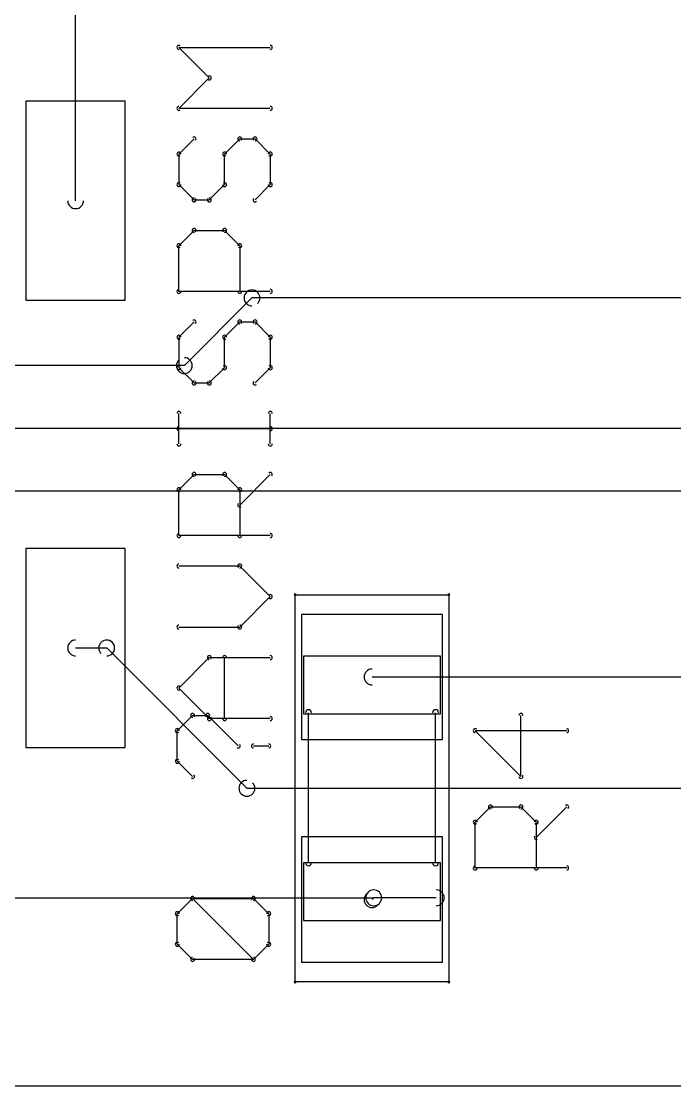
# Model space of a CAD drawing. Extents: x 0 to 139, y 764 to 841.
# Drawn here: x 21.76 to 45.45, y 763.76 to 802.31 of the extents above; entities that cross this region are included whole.
import ezdxf

# ---------------------------------------------------------------- set-up
doc = ezdxf.new("R2010")
doc.units = 0
doc.layers.add('Layer_1', color=7, linetype='CONTINUOUS')

msp = doc.modelspace()

# ---------------------------------------------------------------- linework, layer by layer
at = {"layer": 'Layer_1', "color": 7}
for points in [[(0.456887, 763.762328), (139.354513, 763.762328), (139.354513, 841.431613), (0.456887, 841.431613), (0.456887, 763.762328)], [(23.729326, 795.815082), (23.729326, 803.895238), (25.260034, 805.425947)], [(28.575436, 800.262924), (27.470491, 801.367869)], [(27.470491, 801.367869), (30.785325, 801.367869)], [(27.521514, 801.418609), (27.521514, 801.418609)], [(30.785325, 799.157979), (27.470491, 799.157979), (28.575436, 800.262924)], [(28.524412, 800.2119), (28.524412, 800.2119)], [(28.626459, 800.2119), (28.626459, 800.2119)], [(27.419467, 799.208719), (27.419467, 799.208719)], [(28.022963, 798.053034), (27.470491, 797.500562)], [(28.073987, 798.002011), (28.073987, 798.002011)], [(29.127908, 796.395617), (29.127908, 797.500562), (29.68038, 798.053034)], [(29.68038, 798.053034), (30.232853, 798.053034), (30.785325, 797.500562)], [(29.731404, 798.002011), (29.731404, 798.002011)], [(30.283876, 798.103774), (30.283876, 798.103774)], [(27.419467, 797.551302), (27.419467, 797.551302)], [(27.470491, 797.500562), (27.470491, 796.395617), (28.022963, 795.843145)], [(29.076884, 797.551302), (29.076884, 797.551302)], [(30.785325, 797.500562), (30.785325, 796.395617), (30.232853, 795.843145)], [(30.734302, 797.449538), (30.734302, 797.449538)], [(27.521514, 796.446357), (27.521514, 796.446357)], [(28.022963, 795.843145), (28.575436, 795.843145), (29.127908, 796.395617)], [(29.178932, 796.344593), (29.178932, 796.344593)], [(30.836349, 796.344593), (30.836349, 796.344593)], [(27.97194, 795.792121), (27.97194, 795.792121)], [(28.524412, 795.893885), (28.524412, 795.893885)], [(30.181829, 795.893885), (30.181829, 795.893885)], [(30.785325, 792.52831), (27.470491, 792.52831), (27.470491, 794.185727), (28.022963, 794.7382)], [(28.022963, 794.7382), (29.127908, 794.7382), (29.68038, 794.185727)], [(28.073987, 794.687176), (28.073987, 794.687176)], [(29.178932, 794.78894), (29.178932, 794.78894)], [(27.419467, 794.236468), (27.419467, 794.236468)], [(29.629357, 794.134704), (29.629357, 794.134704)], [(29.68038, 794.185727), (29.68038, 792.52831)], [(76.130581, 792.293035), (30.121451, 792.293035), (27.669483, 789.841066)], [(30.324979, 792.089507), (30.324979, 792.089507)], [(30.283876, 791.474106), (30.283876, 791.474106)], [(28.022963, 791.423365), (27.470491, 790.870893)], [(28.073987, 791.372342), (28.073987, 791.372342)], [(29.127908, 789.765948), (29.127908, 790.870893), (29.68038, 791.423365)], [(29.68038, 791.423365), (30.232853, 791.423365), (30.785325, 790.870893)], [(29.731404, 791.372342), (29.731404, 791.372342)], [(27.669483, 789.841066), (17.464759, 789.841066), (16.330901, 790.974925)], [(27.419467, 790.921633), (27.419467, 790.921633)], [(27.470491, 790.870893), (27.470491, 789.765948), (28.022963, 789.213476)], [(29.076884, 790.921633), (29.076884, 790.921633)], [(30.785325, 790.870893), (30.785325, 789.765948), (30.232853, 789.213476)], [(30.734302, 790.819869), (30.734302, 790.819869)], [(27.465955, 790.044594), (27.465955, 790.044594)], [(27.521514, 789.816688), (27.521514, 789.816688)], [(28.022963, 789.213476), (28.575436, 789.213476), (29.127908, 789.765948)], [(29.178932, 789.714925), (29.178932, 789.714925)], [(30.836349, 789.714925), (30.836349, 789.714925)], [(27.97194, 789.162452), (27.97194, 789.162452)], [(28.524412, 789.264216), (28.524412, 789.264216)], [(30.181829, 789.264216), (30.181829, 789.264216)], [(11.795468, 787.57335), (67.921448, 787.57335), (69.055306, 788.707208)], [(27.470491, 787.003586), (27.470491, 788.108531)], [(30.785325, 787.003586), (30.785325, 788.108531)], [(30.785325, 787.556059), (27.470491, 787.556059)], [(30.785325, 783.688752), (27.470491, 783.688752), (27.470491, 785.346169), (28.022963, 785.898641), (29.127908, 785.898641), (29.68038, 785.346169), (29.68038, 783.688752)], [(29.68038, 784.793697), (30.785325, 785.898641)], [(18.882082, 785.305634), (74.50066, 785.305634), (76.130581, 785.093035)], [(27.470491, 780.373917), (29.68038, 780.373917), (30.785325, 781.478862), (29.68038, 782.583807), (27.470491, 782.583807)], [(29.937199, 774.533981), (87.05247, 774.533981), (94.011525, 781.493036)], [(37.259088, 781.544059), (37.259088, 767.523903), (31.686176, 767.523903), (31.686176, 781.544059), (37.259088, 781.544059)], [(34.472632, 778.564847), (73.202393, 778.564847), (76.130581, 781.493036)], [(23.729326, 779.615083), (24.856097, 779.615083)], [(24.856097, 779.615083), (29.937199, 774.533981)], [(25.059625, 779.81861), (25.059625, 779.81861)], [(30.785325, 777.059083), (28.575436, 777.059083), (27.470491, 778.164028), (28.575436, 779.268973), (30.785325, 779.268973)], [(29.127908, 777.059083), (29.127908, 779.268973)], [(27.96627, 774.963146), (27.413798, 775.515619), (27.413798, 776.620563), (27.96627, 777.173036), (28.518743, 777.173036), (29.623688, 776.068091)], [(32.168632, 771.833981), (32.168632, 777.269981)], [(36.776632, 771.833981), (36.776632, 777.269981)], [(41.528631, 776.620563), (38.213797, 776.620563), (39.871214, 774.963146), (39.871214, 777.173036)], [(30.17616, 776.068091), (30.728632, 776.068091)], [(29.733672, 774.330453), (29.733672, 774.330453)], [(41.528631, 771.648312), (38.213797, 771.648312), (38.213797, 773.305729), (38.766269, 773.858201), (39.871214, 773.858201), (40.423687, 773.305729), (40.423687, 771.648312)], [(40.423687, 772.753257), (41.528631, 773.858201)], [(34.269104, 770.706643), (34.269104, 770.706643)], [(7.260036, 770.565477), (34.534994, 770.565477)], [(30.17616, 768.333478), (27.96627, 768.333478), (27.413798, 768.88595), (27.413798, 769.990895), (27.96627, 770.543367), (30.17616, 770.543367), (30.728632, 769.990895), (30.728632, 768.88595), (30.17616, 768.333478), (27.96627, 770.543367)], [(36.802711, 770.565477), (34.534994, 770.565477), (34.472632, 770.503115)], [(34.738522, 770.36195), (34.738522, 770.36195)]]:
    msp.add_lwpolyline(points, dxfattribs=at)
for points in [[(25.529326, 792.215082), (25.529326, 799.415081), (21.929326, 799.415081), (21.929326, 792.215082), (25.529326, 792.215082)], [(25.529326, 776.015083), (25.529326, 783.215083), (21.929326, 783.215083), (21.929326, 776.015083), (25.529326, 776.015083)], [(31.917199, 780.832563), (31.917199, 776.29713), (37.028065, 776.29713), (37.028065, 780.832563), (31.917199, 780.832563)], [(31.988632, 779.321981), (31.988632, 777.233981), (36.956632, 777.233981), (36.956632, 779.321981), (31.988632, 779.321981)], [(31.917199, 772.770831), (31.917199, 768.235399), (37.028065, 768.235399), (37.028065, 772.770831), (31.917199, 772.770831)], [(31.988632, 771.833981), (31.988632, 769.745981), (36.956632, 769.745981), (36.956632, 771.833981), (31.988632, 771.833981)]]:
    msp.add_lwpolyline(points, close=True, dxfattribs=at)
for points in [[(27.470491, 801.439869), (27.430692, 801.439869), (27.398434, 801.40761), (27.398434, 801.367812)], [(27.398434, 801.367812), (27.398434, 801.347969), (27.406371, 801.329969), (27.419411, 801.31693)], [(27.470491, 801.439869), (27.430721, 801.439869), (27.398491, 801.407639), (27.398491, 801.367869)], [(27.398491, 801.367869), (27.398491, 801.328098), (27.430721, 801.295869), (27.470491, 801.295869)], [(27.521514, 801.418609), (27.508475, 801.431648), (27.490418, 801.439869), (27.470491, 801.439869)], [(30.857325, 801.367869), (30.857325, 801.407639), (30.825095, 801.439869), (30.785325, 801.439869)], [(30.785325, 801.295869), (30.825095, 801.295869), (30.857325, 801.328098), (30.857325, 801.367869)], [(28.575379, 800.334839), (28.555536, 800.334839), (28.537395, 800.326618), (28.524355, 800.313579)], [(28.647436, 800.262782), (28.647436, 800.30258), (28.615177, 800.334839), (28.575379, 800.334839)], [(28.647492, 800.262697), (28.647492, 800.28254), (28.639555, 800.30054), (28.626516, 800.313579)], [(28.524412, 800.2119), (28.537451, 800.198861), (28.555508, 800.19064), (28.575436, 800.19064)], [(28.575436, 800.19064), (28.615234, 800.19064), (28.647492, 800.222899), (28.647492, 800.262697)], [(28.626459, 800.2119), (28.639499, 800.22494), (28.647436, 800.242911), (28.647436, 800.262782)], [(27.470491, 799.229979), (27.430721, 799.229979), (27.398491, 799.197749), (27.398491, 799.157979)], [(27.419467, 799.208719), (27.406428, 799.19568), (27.398491, 799.177708), (27.398491, 799.157837)], [(27.398491, 799.157979), (27.398491, 799.118209), (27.430721, 799.085979), (27.470491, 799.085979)], [(27.398491, 799.157837), (27.398491, 799.118039), (27.430749, 799.085781), (27.470548, 799.085781)], [(30.857325, 799.157979), (30.857325, 799.197749), (30.825095, 799.229979), (30.785325, 799.229979)], [(30.785325, 799.085979), (30.825095, 799.085979), (30.857325, 799.118209), (30.857325, 799.157979)], [(27.470548, 799.085781), (27.49039, 799.085781), (27.508532, 799.094001), (27.521571, 799.10704)], [(28.022907, 798.124949), (28.003064, 798.124949), (27.984922, 798.116729), (27.971883, 798.103689)], [(28.094963, 798.052892), (28.094963, 798.092691), (28.062705, 798.124949), (28.022907, 798.124949)], [(28.073987, 798.002011), (28.087026, 798.01505), (28.094963, 798.033022), (28.094963, 798.052892)], [(29.68038, 798.125034), (29.64061, 798.125034), (29.60838, 798.092804), (29.60838, 798.053034)], [(29.60838, 798.053034), (29.60838, 798.013264), (29.64061, 797.981034), (29.68038, 797.981034)], [(29.680324, 798.124949), (29.660481, 798.124949), (29.642339, 798.116729), (29.6293, 798.103689)], [(29.75238, 798.052892), (29.75238, 798.092691), (29.720122, 798.124949), (29.680324, 798.124949)], [(29.731404, 798.002011), (29.744443, 798.01505), (29.75238, 798.033022), (29.75238, 798.052892)], [(30.232853, 798.125034), (30.193054, 798.125034), (30.160796, 798.092776), (30.160796, 798.052977)], [(30.160796, 798.052977), (30.160796, 798.033135), (30.168733, 798.015135), (30.181773, 798.002096)], [(30.304853, 798.053034), (30.304853, 798.092804), (30.272623, 798.125034), (30.232853, 798.125034)], [(30.283876, 798.103774), (30.270837, 798.116814), (30.25278, 798.125034), (30.232853, 798.125034)], [(30.232853, 797.981034), (30.272623, 797.981034), (30.304853, 798.013264), (30.304853, 798.053034)], [(27.470491, 797.572562), (27.430721, 797.572562), (27.398491, 797.540332), (27.398491, 797.500562)], [(27.419467, 797.551302), (27.406428, 797.538263), (27.398491, 797.520291), (27.398491, 797.50042)], [(27.398491, 797.50042), (27.398491, 797.460622), (27.430749, 797.428363), (27.470548, 797.428363)], [(27.542491, 797.500562), (27.542491, 797.540332), (27.510261, 797.572562), (27.470491, 797.572562)], [(27.470548, 797.428363), (27.49039, 797.428363), (27.508532, 797.436584), (27.521571, 797.449623)], [(29.127908, 797.572562), (29.088138, 797.572562), (29.055908, 797.540332), (29.055908, 797.500562)], [(29.076884, 797.551302), (29.063845, 797.538263), (29.055908, 797.520291), (29.055908, 797.50042)], [(29.055908, 797.50042), (29.055908, 797.460622), (29.088166, 797.428363), (29.127965, 797.428363)], [(29.199908, 797.500562), (29.199908, 797.540332), (29.167678, 797.572562), (29.127908, 797.572562)], [(29.127965, 797.428363), (29.147807, 797.428363), (29.165949, 797.436584), (29.178988, 797.449623)], [(30.785325, 797.572562), (30.745555, 797.572562), (30.713325, 797.540332), (30.713325, 797.500562)], [(30.734302, 797.449538), (30.747341, 797.436499), (30.765398, 797.428278), (30.785325, 797.428278)], [(30.857325, 797.500562), (30.857325, 797.540332), (30.825095, 797.572562), (30.785325, 797.572562)], [(30.785325, 797.428278), (30.825124, 797.428278), (30.857382, 797.460537), (30.857382, 797.500335)], [(30.857382, 797.500335), (30.857382, 797.520178), (30.849445, 797.538178), (30.836406, 797.551217)], [(27.470491, 796.467617), (27.430692, 796.467617), (27.398434, 796.435359), (27.398434, 796.39556)], [(27.521514, 796.446357), (27.508475, 796.459397), (27.490418, 796.467617), (27.470491, 796.467617)], [(29.127851, 796.467532), (29.108009, 796.467532), (29.089867, 796.459311), (29.076828, 796.446272)], [(29.199908, 796.395475), (29.199908, 796.435274), (29.16765, 796.467532), (29.127851, 796.467532)], [(30.785269, 796.467532), (30.765426, 796.467532), (30.747284, 796.459311), (30.734245, 796.446272)], [(30.857325, 796.395475), (30.857325, 796.435274), (30.825067, 796.467532), (30.785269, 796.467532)], [(27.398434, 796.39556), (27.398434, 796.375718), (27.406371, 796.357718), (27.419411, 796.344678)], [(27.398491, 796.395617), (27.398491, 796.355847), (27.430721, 796.323617), (27.470491, 796.323617)], [(27.470491, 796.323617), (27.510261, 796.323617), (27.542491, 796.355847), (27.542491, 796.395617)], [(29.055908, 796.395617), (29.055908, 796.355847), (29.088138, 796.323617), (29.127908, 796.323617)], [(29.127908, 796.323617), (29.167678, 796.323617), (29.199908, 796.355847), (29.199908, 796.395617)], [(29.178932, 796.344593), (29.191971, 796.357633), (29.199908, 796.375604), (29.199908, 796.395475)], [(30.713325, 796.395617), (30.713325, 796.355847), (30.745555, 796.323617), (30.785325, 796.323617)], [(30.785325, 796.323617), (30.825095, 796.323617), (30.857325, 796.355847), (30.857325, 796.395617)], [(30.836349, 796.344593), (30.849388, 796.357633), (30.857325, 796.375604), (30.857325, 796.395475)], [(23.441326, 795.815082), (23.441326, 795.65603), (23.570274, 795.527082), (23.729326, 795.527082)], [(23.729326, 795.527082), (23.888378, 795.527082), (24.017326, 795.65603), (24.017326, 795.815082)], [(28.022963, 795.915145), (27.983193, 795.915145), (27.950963, 795.882915), (27.950963, 795.843145)], [(27.950963, 795.843145), (27.950963, 795.803375), (27.983193, 795.771145), (28.022963, 795.771145)], [(27.97194, 795.792121), (27.984979, 795.779082), (28.003036, 795.770861), (28.022963, 795.770861)], [(28.022963, 795.770861), (28.062762, 795.770861), (28.09502, 795.803119), (28.09502, 795.842918)], [(28.09502, 795.842918), (28.09502, 795.86276), (28.087083, 795.88076), (28.074044, 795.8938)], [(28.524412, 795.893885), (28.511373, 795.880845), (28.503436, 795.862874), (28.503436, 795.843003)], [(28.503436, 795.843003), (28.503436, 795.803204), (28.535694, 795.770946), (28.575492, 795.770946)], [(28.647436, 795.843145), (28.647436, 795.882915), (28.615206, 795.915145), (28.575436, 795.915145)], [(28.575436, 795.771145), (28.615206, 795.771145), (28.647436, 795.803375), (28.647436, 795.843145)], [(28.575492, 795.770946), (28.595335, 795.770946), (28.613477, 795.779167), (28.626516, 795.792206)], [(30.181829, 795.893885), (30.16879, 795.880845), (30.160853, 795.862874), (30.160853, 795.843003)], [(30.160853, 795.843003), (30.160853, 795.803204), (30.193111, 795.770946), (30.23291, 795.770946)], [(30.23291, 795.770946), (30.252752, 795.770946), (30.270894, 795.779167), (30.283933, 795.792206)], [(28.022963, 794.8102), (27.983193, 794.8102), (27.950963, 794.77797), (27.950963, 794.7382)], [(27.950963, 794.7382), (27.950963, 794.69843), (27.983193, 794.6662), (28.022963, 794.6662)], [(28.022907, 794.810115), (28.003064, 794.810115), (27.984922, 794.801894), (27.971883, 794.788855)], [(28.094963, 794.738058), (28.094963, 794.777856), (28.062705, 794.810115), (28.022907, 794.810115)], [(28.073987, 794.687176), (28.087026, 794.700216), (28.094963, 794.718187), (28.094963, 794.738058)], [(29.127908, 794.8102), (29.08811, 794.8102), (29.055851, 794.777942), (29.055851, 794.738143)], [(29.055851, 794.738143), (29.055851, 794.718301), (29.063788, 794.700301), (29.076828, 794.687261)], [(29.199908, 794.7382), (29.199908, 794.77797), (29.167678, 794.8102), (29.127908, 794.8102)], [(29.178932, 794.78894), (29.165892, 794.801979), (29.147836, 794.8102), (29.127908, 794.8102)], [(29.127908, 794.6662), (29.167678, 794.6662), (29.199908, 794.69843), (29.199908, 794.7382)], [(27.470491, 794.257727), (27.430721, 794.257727), (27.398491, 794.225497), (27.398491, 794.185727)], [(27.419467, 794.236468), (27.406428, 794.223428), (27.398491, 794.205457), (27.398491, 794.185586)], [(27.398491, 794.185586), (27.398491, 794.145787), (27.430749, 794.113529), (27.470548, 794.113529)], [(27.542491, 794.185727), (27.542491, 794.225497), (27.510261, 794.257727), (27.470491, 794.257727)], [(27.470548, 794.113529), (27.49039, 794.113529), (27.508532, 794.121749), (27.521571, 794.134789)], [(29.68038, 794.257727), (29.64061, 794.257727), (29.60838, 794.225497), (29.60838, 794.185727)], [(29.629357, 794.134704), (29.642396, 794.121664), (29.660453, 794.113444), (29.68038, 794.113444)], [(29.75238, 794.185727), (29.75238, 794.225497), (29.72015, 794.257727), (29.68038, 794.257727)], [(29.68038, 794.113444), (29.720179, 794.113444), (29.752437, 794.145702), (29.752437, 794.185501)], [(29.752437, 794.185501), (29.752437, 794.205343), (29.7445, 794.223343), (29.731461, 794.236383)], [(27.470491, 792.60031), (27.430721, 792.60031), (27.398491, 792.56808), (27.398491, 792.52831)], [(30.857325, 792.52831), (30.857325, 792.56808), (30.825095, 792.60031), (30.785325, 792.60031)], [(27.398491, 792.52831), (27.398491, 792.48854), (27.430721, 792.45631), (27.470491, 792.45631)], [(27.398491, 792.52831), (27.398491, 792.48854), (27.430721, 792.45631), (27.470491, 792.45631)], [(27.470491, 792.45631), (27.510261, 792.45631), (27.542491, 792.48854), (27.542491, 792.52831)], [(29.60838, 792.52831), (29.60838, 792.48854), (29.64061, 792.45631), (29.68038, 792.45631)], [(29.68038, 792.45631), (29.72015, 792.45631), (29.75238, 792.48854), (29.75238, 792.52831)], [(30.121451, 792.581035), (29.962399, 792.581035), (29.833451, 792.452087), (29.833451, 792.293035)], [(29.833451, 792.293035), (29.833451, 792.133983), (29.962399, 792.005035), (30.121451, 792.005035)], [(30.121448, 792.580867), (30.041965, 792.580867), (29.969993, 792.548637), (29.917921, 792.496565)], [(30.409281, 792.293035), (30.409281, 792.452002), (30.280418, 792.580867), (30.121448, 792.580867)], [(30.324979, 792.089507), (30.37708, 792.14158), (30.409281, 792.213551), (30.409281, 792.293035)], [(30.785325, 792.45631), (30.825095, 792.45631), (30.857325, 792.48854), (30.857325, 792.52831)], [(28.022907, 791.49528), (28.003064, 791.49528), (27.984922, 791.48706), (27.971883, 791.474021)], [(28.094963, 791.423224), (28.094963, 791.463022), (28.062705, 791.49528), (28.022907, 791.49528)], [(29.68038, 791.495365), (29.64061, 791.495365), (29.60838, 791.463135), (29.60838, 791.423365)], [(29.680324, 791.49528), (29.660481, 791.49528), (29.642339, 791.48706), (29.6293, 791.474021)], [(29.75238, 791.423224), (29.75238, 791.463022), (29.720122, 791.49528), (29.680324, 791.49528)], [(30.232853, 791.495365), (30.193054, 791.495365), (30.160796, 791.463107), (30.160796, 791.423309)], [(30.304853, 791.423365), (30.304853, 791.463135), (30.272623, 791.495365), (30.232853, 791.495365)], [(30.283876, 791.474106), (30.270837, 791.487145), (30.25278, 791.495365), (30.232853, 791.495365)], [(28.073987, 791.372342), (28.087026, 791.385381), (28.094963, 791.403353), (28.094963, 791.423224)], [(29.60838, 791.423365), (29.60838, 791.383595), (29.64061, 791.351365), (29.68038, 791.351365)], [(29.731404, 791.372342), (29.744443, 791.385381), (29.75238, 791.403353), (29.75238, 791.423224)], [(30.160796, 791.423309), (30.160796, 791.403466), (30.168733, 791.385466), (30.181773, 791.372427)], [(30.232853, 791.351365), (30.272623, 791.351365), (30.304853, 791.383595), (30.304853, 791.423365)], [(27.470491, 790.942893), (27.430721, 790.942893), (27.398491, 790.910663), (27.398491, 790.870893)], [(27.419467, 790.921633), (27.406428, 790.908594), (27.398491, 790.890622), (27.398491, 790.870751)], [(27.398491, 790.870751), (27.398491, 790.830953), (27.430749, 790.798695), (27.470548, 790.798695)], [(27.542491, 790.870893), (27.542491, 790.910663), (27.510261, 790.942893), (27.470491, 790.942893)], [(27.470548, 790.798695), (27.49039, 790.798695), (27.508532, 790.806915), (27.521571, 790.819954)], [(29.127908, 790.942893), (29.088138, 790.942893), (29.055908, 790.910663), (29.055908, 790.870893)], [(29.076884, 790.921633), (29.063845, 790.908594), (29.055908, 790.890622), (29.055908, 790.870751)], [(29.055908, 790.870751), (29.055908, 790.830953), (29.088166, 790.798695), (29.127965, 790.798695)], [(29.199908, 790.870893), (29.199908, 790.910663), (29.167678, 790.942893), (29.127908, 790.942893)], [(29.127965, 790.798695), (29.147807, 790.798695), (29.165949, 790.806915), (29.178988, 790.819954)], [(30.785325, 790.942893), (30.745555, 790.942893), (30.713325, 790.910663), (30.713325, 790.870893)], [(30.734302, 790.819869), (30.747341, 790.80683), (30.765398, 790.79861), (30.785325, 790.79861)], [(30.857325, 790.870893), (30.857325, 790.910663), (30.825095, 790.942893), (30.785325, 790.942893)], [(30.785325, 790.79861), (30.825124, 790.79861), (30.857382, 790.830868), (30.857382, 790.870666)], [(30.857382, 790.870666), (30.857382, 790.890509), (30.849445, 790.908509), (30.836406, 790.921548)], [(27.465955, 790.044594), (27.413855, 789.992521), (27.381653, 789.92055), (27.381653, 789.841066)], [(27.957483, 789.841066), (27.957483, 790.000118), (27.828535, 790.129066), (27.669483, 790.129066)], [(27.381653, 789.841066), (27.381653, 789.682099), (27.510516, 789.553234), (27.669486, 789.553234)], [(27.470491, 789.837948), (27.430692, 789.837948), (27.398434, 789.80569), (27.398434, 789.765892)], [(27.398434, 789.765892), (27.398434, 789.746049), (27.406371, 789.728049), (27.419411, 789.71501)], [(27.398491, 789.765948), (27.398491, 789.726178), (27.430721, 789.693948), (27.470491, 789.693948)], [(27.521514, 789.816688), (27.508475, 789.829728), (27.490418, 789.837948), (27.470491, 789.837948)], [(27.470491, 789.693948), (27.510261, 789.693948), (27.542491, 789.726178), (27.542491, 789.765948)], [(27.669483, 789.553066), (27.828535, 789.553066), (27.957483, 789.682014), (27.957483, 789.841066)], [(27.669486, 789.553234), (27.748969, 789.553234), (27.820941, 789.585464), (27.873013, 789.637536)], [(29.055908, 789.765948), (29.055908, 789.726178), (29.088138, 789.693948), (29.127908, 789.693948)], [(29.127851, 789.837863), (29.108009, 789.837863), (29.089867, 789.829643), (29.076828, 789.816603)], [(29.199908, 789.765806), (29.199908, 789.805605), (29.16765, 789.837863), (29.127851, 789.837863)], [(29.127908, 789.693948), (29.167678, 789.693948), (29.199908, 789.726178), (29.199908, 789.765948)], [(29.178932, 789.714925), (29.191971, 789.727964), (29.199908, 789.745936), (29.199908, 789.765806)], [(30.713325, 789.765948), (30.713325, 789.726178), (30.745555, 789.693948), (30.785325, 789.693948)], [(30.785269, 789.837863), (30.765426, 789.837863), (30.747284, 789.829643), (30.734245, 789.816603)], [(30.857325, 789.765806), (30.857325, 789.805605), (30.825067, 789.837863), (30.785269, 789.837863)], [(30.785325, 789.693948), (30.825095, 789.693948), (30.857325, 789.726178), (30.857325, 789.765948)], [(30.836349, 789.714925), (30.849388, 789.727964), (30.857325, 789.745936), (30.857325, 789.765806)], [(28.022963, 789.285476), (27.983193, 789.285476), (27.950963, 789.253246), (27.950963, 789.213476)], [(27.950963, 789.213476), (27.950963, 789.173706), (27.983193, 789.141476), (28.022963, 789.141476)], [(27.97194, 789.162452), (27.984979, 789.149413), (28.003036, 789.141192), (28.022963, 789.141192)], [(28.022963, 789.141192), (28.062762, 789.141192), (28.09502, 789.173451), (28.09502, 789.213249)], [(28.09502, 789.213249), (28.09502, 789.233092), (28.087083, 789.251092), (28.074044, 789.264131)], [(28.524412, 789.264216), (28.511373, 789.251177), (28.503436, 789.233205), (28.503436, 789.213334)], [(28.503436, 789.213334), (28.503436, 789.173536), (28.535694, 789.141277), (28.575492, 789.141277)], [(28.647436, 789.213476), (28.647436, 789.253246), (28.615206, 789.285476), (28.575436, 789.285476)], [(28.575436, 789.141476), (28.615206, 789.141476), (28.647436, 789.173706), (28.647436, 789.213476)], [(28.575492, 789.141277), (28.595335, 789.141277), (28.613477, 789.149498), (28.626516, 789.162537)], [(30.181829, 789.264216), (30.16879, 789.251177), (30.160853, 789.233205), (30.160853, 789.213334)], [(30.160853, 789.213334), (30.160853, 789.173536), (30.193111, 789.141277), (30.23291, 789.141277)], [(30.23291, 789.141277), (30.252752, 789.141277), (30.270894, 789.149498), (30.283933, 789.162537)], [(27.470491, 788.180531), (27.430721, 788.180531), (27.398491, 788.148301), (27.398491, 788.108531)], [(27.542491, 788.108531), (27.542491, 788.148301), (27.510261, 788.180531), (27.470491, 788.180531)], [(30.785325, 788.180531), (30.745555, 788.180531), (30.713325, 788.148301), (30.713325, 788.108531)], [(30.857325, 788.108531), (30.857325, 788.148301), (30.825095, 788.180531), (30.785325, 788.180531)], [(27.470491, 787.628059), (27.430721, 787.628059), (27.398491, 787.595829), (27.398491, 787.556059)], [(30.857325, 787.556059), (30.857325, 787.595829), (30.825095, 787.628059), (30.785325, 787.628059)], [(27.398491, 787.556059), (27.398491, 787.516289), (27.430721, 787.484059), (27.470491, 787.484059)], [(30.785325, 787.484059), (30.825095, 787.484059), (30.857325, 787.516289), (30.857325, 787.556059)], [(27.398491, 787.003586), (27.398491, 786.963816), (27.430721, 786.931586), (27.470491, 786.931586)], [(27.470491, 786.931586), (27.510261, 786.931586), (27.542491, 786.963816), (27.542491, 787.003586)], [(30.713325, 787.003586), (30.713325, 786.963816), (30.745555, 786.931586), (30.785325, 786.931586)], [(30.785325, 786.931586), (30.825095, 786.931586), (30.857325, 786.963816), (30.857325, 787.003586)], [(28.022963, 785.970641), (27.983193, 785.970641), (27.950963, 785.938412), (27.950963, 785.898641)], [(27.950963, 785.898641), (27.950963, 785.858871), (27.983193, 785.826641), (28.022963, 785.826641)], [(28.023077, 785.970812), (28.003234, 785.970812), (27.985121, 785.962875), (27.972053, 785.949552)], [(28.095247, 785.898641), (28.095247, 785.938497), (28.062932, 785.970812), (28.023077, 785.970812)], [(28.073987, 785.847618), (28.087026, 785.860657), (28.095247, 785.878714), (28.095247, 785.898641)], [(29.127908, 785.970925), (29.088053, 785.970925), (29.055738, 785.93861), (29.055738, 785.898755)], [(29.055738, 785.898755), (29.055738, 785.878912), (29.063675, 785.860799), (29.076998, 785.847731)], [(29.178932, 785.949665), (29.165892, 785.962704), (29.147836, 785.970925), (29.127908, 785.970925)], [(29.199908, 785.898641), (29.199908, 785.938412), (29.167678, 785.970641), (29.127908, 785.970641)], [(29.127908, 785.826641), (29.167678, 785.826641), (29.199908, 785.858871), (29.199908, 785.898641)], [(30.785439, 785.970812), (30.765596, 785.970812), (30.747483, 785.962875), (30.734415, 785.949552)], [(30.857609, 785.898641), (30.857609, 785.938497), (30.825294, 785.970812), (30.785439, 785.970812)], [(30.836349, 785.847618), (30.849388, 785.860657), (30.857609, 785.878714), (30.857609, 785.898641)], [(27.419467, 785.397193), (27.406428, 785.384125), (27.398207, 785.366094), (27.398207, 785.346169)], [(27.398207, 785.346169), (27.398207, 785.306317), (27.430522, 785.27401), (27.470377, 785.27401)], [(27.470491, 785.418169), (27.430721, 785.418169), (27.398491, 785.385933), (27.398491, 785.346169)], [(27.470377, 785.27401), (27.49022, 785.27401), (27.508333, 785.282089), (27.521401, 785.295157)], [(27.542491, 785.346169), (27.542491, 785.385933), (27.510261, 785.418169), (27.470491, 785.418169)], [(29.68038, 785.418169), (29.64061, 785.418169), (29.60838, 785.385933), (29.60838, 785.346169)], [(29.629357, 785.295145), (29.642396, 785.282078), (29.660453, 785.273999), (29.68038, 785.273999)], [(29.75238, 785.346169), (29.75238, 785.385933), (29.72015, 785.418169), (29.68038, 785.418169)], [(29.68038, 785.273999), (29.720236, 785.273999), (29.75255, 785.306305), (29.75255, 785.346158)], [(29.75255, 785.346158), (29.75255, 785.366085), (29.744613, 785.384122), (29.731291, 785.397181)], [(29.629357, 784.84472), (29.616317, 784.831653), (29.608097, 784.813621), (29.608097, 784.793697)], [(29.608097, 784.793697), (29.608097, 784.753844), (29.640412, 784.721538), (29.680267, 784.721538)], [(29.680267, 784.721538), (29.70011, 784.721538), (29.718223, 784.729617), (29.731291, 784.742684)], [(27.470491, 783.760752), (27.430721, 783.760752), (27.398491, 783.728516), (27.398491, 783.688752)], [(30.857325, 783.688752), (30.857325, 783.728516), (30.825095, 783.760752), (30.785325, 783.760752)], [(27.398491, 783.688752), (27.398491, 783.648987), (27.430721, 783.616752), (27.470491, 783.616752)], [(27.398491, 783.688752), (27.398491, 783.648987), (27.430721, 783.616752), (27.470491, 783.616752)], [(27.470491, 783.616752), (27.510261, 783.616752), (27.542491, 783.648987), (27.542491, 783.688752)], [(29.60838, 783.688752), (29.60838, 783.648987), (29.64061, 783.616752), (29.68038, 783.616752)], [(29.68038, 783.616752), (29.72015, 783.616752), (29.75238, 783.648987), (29.75238, 783.688752)], [(30.785325, 783.616752), (30.825095, 783.616752), (30.857325, 783.648987), (30.857325, 783.688752)], [(27.470491, 782.655807), (27.430721, 782.655807), (27.398491, 782.623571), (27.398491, 782.583807)], [(27.398491, 782.583807), (27.398491, 782.544043), (27.430721, 782.511807), (27.470491, 782.511807)], [(29.68038, 782.655977), (29.640525, 782.655977), (29.60821, 782.623671), (29.60821, 782.583818)], [(29.60821, 782.583818), (29.60821, 782.563891), (29.616147, 782.545854), (29.62947, 782.532795)], [(29.731404, 782.634831), (29.718365, 782.647898), (29.700308, 782.655977), (29.68038, 782.655977)], [(29.75238, 782.583807), (29.75238, 782.623571), (29.72015, 782.655807), (29.68038, 782.655807)], [(29.68038, 782.511807), (29.72015, 782.511807), (29.75238, 782.544043), (29.75238, 782.583807)], [(30.734302, 781.427839), (30.747341, 781.414771), (30.765398, 781.406692), (30.785325, 781.406692)], [(30.785439, 781.551021), (30.765596, 781.551021), (30.747483, 781.542942), (30.734415, 781.529875)], [(30.785325, 781.406692), (30.82518, 781.406692), (30.857495, 781.438999), (30.857495, 781.478851)], [(30.857609, 781.478862), (30.857609, 781.518715), (30.825294, 781.551021), (30.785439, 781.551021)], [(30.857495, 781.478851), (30.857495, 781.498779), (30.849558, 781.516815), (30.836235, 781.529875)], [(30.836349, 781.427839), (30.849388, 781.440906), (30.857609, 781.458938), (30.857609, 781.478862)], [(31.686176, 781.580059), (31.666333, 781.580059), (31.650176, 781.56393), (31.650176, 781.544059)], [(31.686176, 781.580059), (31.666333, 781.580059), (31.650176, 781.56393), (31.650176, 781.544059)], [(31.650176, 781.544059), (31.650176, 781.524188), (31.666333, 781.508059), (31.686176, 781.508059)], [(31.722176, 781.544059), (31.722176, 781.56393), (31.706018, 781.580059), (31.686176, 781.580059)], [(37.259088, 781.580059), (37.239246, 781.580059), (37.223088, 781.56393), (37.223088, 781.544059)], [(37.295088, 781.544059), (37.295088, 781.56393), (37.278931, 781.580059), (37.259088, 781.580059)], [(37.295088, 781.544059), (37.295088, 781.56393), (37.278931, 781.580059), (37.259088, 781.580059)], [(37.259088, 781.508059), (37.278931, 781.508059), (37.295088, 781.524188), (37.295088, 781.544059)], [(27.470491, 780.445917), (27.430721, 780.445917), (27.398491, 780.413682), (27.398491, 780.373917)], [(27.398491, 780.373917), (27.398491, 780.334153), (27.430721, 780.301918), (27.470491, 780.301918)], [(29.629357, 780.424941), (29.616317, 780.411873), (29.608097, 780.393842), (29.608097, 780.373917)], [(29.608097, 780.373917), (29.608097, 780.334065), (29.640412, 780.301759), (29.680267, 780.301759)], [(29.680267, 780.301759), (29.70011, 780.301759), (29.718223, 780.309838), (29.731291, 780.322905)], [(29.75238, 780.373917), (29.75238, 780.413682), (29.72015, 780.445917), (29.68038, 780.445917)], [(29.68038, 780.301918), (29.72015, 780.301918), (29.75238, 780.334153), (29.75238, 780.373917)], [(23.729326, 779.903083), (23.570274, 779.903083), (23.441326, 779.774141), (23.441326, 779.615083)], [(24.856097, 779.902913), (24.69713, 779.902913), (24.568265, 779.774047), (24.568265, 779.615081)], [(25.144097, 779.615083), (25.144097, 779.774141), (25.015149, 779.903083), (24.856097, 779.903083)], [(25.059625, 779.81861), (25.007552, 779.870697), (24.935581, 779.902913), (24.856097, 779.902913)], [(23.441326, 779.615083), (23.441326, 779.456025), (23.570274, 779.327083), (23.729326, 779.327083)], [(24.568265, 779.615081), (24.568265, 779.535598), (24.600495, 779.463641), (24.652567, 779.411554)], [(24.856097, 779.327083), (25.015149, 779.327083), (25.144097, 779.456025), (25.144097, 779.615083)], [(28.575436, 779.340973), (28.535666, 779.340973), (28.503436, 779.308737), (28.503436, 779.268973)], [(28.503436, 779.268973), (28.503436, 779.229208), (28.535666, 779.196973), (28.575436, 779.196973)], [(28.575549, 779.341131), (28.555706, 779.341131), (28.537593, 779.333053), (28.524525, 779.319985)], [(28.647719, 779.268973), (28.647719, 779.308825), (28.615404, 779.341131), (28.575549, 779.341131)], [(28.626459, 779.217949), (28.639499, 779.231017), (28.647719, 779.249048), (28.647719, 779.268973)], [(29.127908, 779.340973), (29.088138, 779.340973), (29.055908, 779.308737), (29.055908, 779.268973)], [(29.199908, 779.268973), (29.199908, 779.308737), (29.167678, 779.340973), (29.127908, 779.340973)], [(30.857325, 779.268973), (30.857325, 779.308737), (30.825095, 779.340973), (30.785325, 779.340973)], [(30.785325, 779.196973), (30.825095, 779.196973), (30.857325, 779.229208), (30.857325, 779.268973)], [(34.472632, 778.852847), (34.31358, 778.852847), (34.184632, 778.723904), (34.184632, 778.564847)], [(34.184632, 778.564847), (34.184632, 778.405789), (34.31358, 778.276847), (34.472632, 778.276847)], [(27.419467, 778.215052), (27.406428, 778.201984), (27.398207, 778.183953), (27.398207, 778.164028)], [(27.398207, 778.164028), (27.398207, 778.124176), (27.430522, 778.091869), (27.470377, 778.091869)], [(27.470491, 778.236198), (27.430636, 778.236198), (27.398321, 778.203892), (27.398321, 778.164039)], [(27.398321, 778.164039), (27.398321, 778.144112), (27.406258, 778.126075), (27.419581, 778.113016)], [(27.470377, 778.091869), (27.49022, 778.091869), (27.508333, 778.099948), (27.521401, 778.113016)], [(27.521514, 778.215052), (27.508475, 778.228119), (27.490418, 778.236198), (27.470491, 778.236198)], [(27.96627, 777.245036), (27.9265, 777.245036), (27.89427, 777.2128), (27.89427, 777.173036)], [(27.89427, 777.173036), (27.89427, 777.133271), (27.9265, 777.101036), (27.96627, 777.101036)], [(27.966384, 777.245195), (27.946541, 777.245195), (27.928428, 777.237116), (27.91536, 777.224048)], [(28.038554, 777.173036), (28.038554, 777.212888), (28.006239, 777.245195), (27.966384, 777.245195)], [(28.017294, 777.122012), (28.030333, 777.13508), (28.038554, 777.153111), (28.038554, 777.173036)], [(28.518743, 777.245206), (28.478888, 777.245206), (28.446573, 777.212899), (28.446573, 777.173047)], [(28.446573, 777.173047), (28.446573, 777.15312), (28.45451, 777.135083), (28.467832, 777.122024)], [(28.569766, 777.224059), (28.556727, 777.237127), (28.53867, 777.245206), (28.518743, 777.245206)], [(28.590743, 777.173036), (28.590743, 777.2128), (28.558513, 777.245036), (28.518743, 777.245036)], [(28.518743, 777.101036), (28.558513, 777.101036), (28.590743, 777.133271), (28.590743, 777.173036)], [(32.168632, 777.377981), (32.108991, 777.377981), (32.060632, 777.329627), (32.060632, 777.269981)], [(32.276632, 777.269981), (32.276632, 777.329627), (32.228273, 777.377981), (32.168632, 777.377981)], [(36.776632, 777.377981), (36.716991, 777.377981), (36.668632, 777.329627), (36.668632, 777.269981)], [(36.884632, 777.269981), (36.884632, 777.329627), (36.836273, 777.377981), (36.776632, 777.377981)], [(39.871214, 777.245036), (39.831444, 777.245036), (39.799214, 777.2128), (39.799214, 777.173036)], [(39.943214, 777.173036), (39.943214, 777.2128), (39.910984, 777.245036), (39.871214, 777.245036)], [(28.575436, 777.131083), (28.535666, 777.131083), (28.503436, 777.098848), (28.503436, 777.059083)], [(28.503436, 777.059083), (28.503436, 777.019319), (28.535666, 776.987083), (28.575436, 776.987083)], [(28.524412, 777.00806), (28.537451, 776.994992), (28.555508, 776.986913), (28.575436, 776.986913)], [(28.575436, 776.986913), (28.615291, 776.986913), (28.647606, 777.019219), (28.647606, 777.059072)], [(28.647606, 777.059072), (28.647606, 777.078999), (28.639669, 777.097036), (28.626346, 777.110095)], [(29.055908, 777.059083), (29.055908, 777.019319), (29.088138, 776.987083), (29.127908, 776.987083)], [(29.127908, 776.987083), (29.167678, 776.987083), (29.199908, 777.019319), (29.199908, 777.059083)], [(30.857325, 777.059083), (30.857325, 777.098848), (30.825095, 777.131083), (30.785325, 777.131083)], [(30.785325, 776.987083), (30.825095, 776.987083), (30.857325, 777.019319), (30.857325, 777.059083)], [(27.362774, 776.671587), (27.349735, 776.658519), (27.341514, 776.640488), (27.341514, 776.620563)], [(27.341514, 776.620563), (27.341514, 776.580711), (27.373829, 776.548405), (27.413685, 776.548405)], [(27.413798, 776.692563), (27.374028, 776.692563), (27.341798, 776.660328), (27.341798, 776.620563)], [(27.413685, 776.548405), (27.433527, 776.548405), (27.45164, 776.556483), (27.464708, 776.569551)], [(27.485798, 776.620563), (27.485798, 776.660328), (27.453568, 776.692563), (27.413798, 776.692563)], [(38.213797, 776.692734), (38.173942, 776.692734), (38.141627, 776.660427), (38.141627, 776.620575)], [(38.141627, 776.620575), (38.141627, 776.600647), (38.149564, 776.58261), (38.162887, 776.569551)], [(38.213797, 776.692563), (38.174027, 776.692563), (38.141797, 776.660328), (38.141797, 776.620563)], [(38.141797, 776.620563), (38.141797, 776.580799), (38.174027, 776.548563), (38.213797, 776.548563)], [(38.264821, 776.671587), (38.251781, 776.684655), (38.233725, 776.692734), (38.213797, 776.692734)], [(41.600631, 776.620563), (41.600631, 776.660328), (41.568402, 776.692563), (41.528631, 776.692563)], [(41.528631, 776.548563), (41.568402, 776.548563), (41.600631, 776.580799), (41.600631, 776.620563)], [(29.572664, 776.017067), (29.585703, 776.004), (29.60376, 775.995921), (29.623688, 775.995921)], [(29.623688, 775.995921), (29.663543, 775.995921), (29.695858, 776.028227), (29.695858, 776.06808)], [(29.695858, 776.06808), (29.695858, 776.088007), (29.687921, 776.106044), (29.674598, 776.119103)], [(30.17616, 776.140091), (30.13639, 776.140091), (30.10416, 776.107855), (30.10416, 776.068091)], [(30.10416, 776.068091), (30.10416, 776.028327), (30.13639, 775.996091), (30.17616, 775.996091)], [(30.800632, 776.068091), (30.800632, 776.107855), (30.768402, 776.140091), (30.728632, 776.140091)], [(30.728632, 775.996091), (30.768402, 775.996091), (30.800632, 776.028327), (30.800632, 776.068091)], [(27.413798, 775.587789), (27.373943, 775.587789), (27.341628, 775.555482), (27.341628, 775.51563)], [(27.341628, 775.51563), (27.341628, 775.495702), (27.349565, 775.477666), (27.362888, 775.464606)], [(27.341798, 775.515619), (27.341798, 775.475854), (27.374028, 775.443619), (27.413798, 775.443619)], [(27.464822, 775.566642), (27.451782, 775.57971), (27.433725, 775.587789), (27.413798, 775.587789)], [(27.413798, 775.443619), (27.453568, 775.443619), (27.485798, 775.475854), (27.485798, 775.515619)], [(27.915247, 774.912123), (27.928286, 774.899055), (27.946343, 774.890976), (27.96627, 774.890976)], [(27.96627, 774.890976), (28.006125, 774.890976), (28.03844, 774.923283), (28.03844, 774.963135)], [(28.03844, 774.963135), (28.03844, 774.983062), (28.030503, 775.001099), (28.017181, 775.014159)], [(39.799214, 774.963146), (39.799214, 774.923382), (39.831444, 774.891146), (39.871214, 774.891146)], [(39.820191, 774.912123), (39.83323, 774.899055), (39.851287, 774.890976), (39.871214, 774.890976)], [(39.871214, 774.891146), (39.910984, 774.891146), (39.943214, 774.923382), (39.943214, 774.963146)], [(39.871214, 774.890976), (39.911069, 774.890976), (39.943384, 774.923283), (39.943384, 774.963135)], [(39.943384, 774.963135), (39.943384, 774.983062), (39.935447, 775.001099), (39.922124, 775.014159)], [(29.937199, 774.821981), (29.778147, 774.821981), (29.649199, 774.693039), (29.649199, 774.533981)], [(29.649199, 774.533981), (29.649199, 774.374923), (29.778147, 774.245981), (29.937199, 774.245981)], [(29.937199, 774.246151), (30.096166, 774.246151), (30.225032, 774.375017), (30.225032, 774.533982)], [(30.225032, 774.533982), (30.225032, 774.613466), (30.192802, 774.685423), (30.14073, 774.73751)], [(29.733672, 774.330453), (29.785744, 774.278367), (29.857716, 774.246151), (29.937199, 774.246151)], [(38.766269, 773.930201), (38.726499, 773.930201), (38.694269, 773.897966), (38.694269, 773.858201)], [(38.694269, 773.858201), (38.694269, 773.818437), (38.726499, 773.786201), (38.766269, 773.786201)], [(38.766383, 773.93036), (38.74654, 773.93036), (38.728427, 773.922281), (38.715359, 773.909214)], [(38.838553, 773.858201), (38.838553, 773.898054), (38.806238, 773.93036), (38.766383, 773.93036)], [(38.817293, 773.807178), (38.830332, 773.820246), (38.838553, 773.838277), (38.838553, 773.858201)], [(39.871214, 773.930372), (39.831359, 773.930372), (39.799044, 773.898065), (39.799044, 773.858213)], [(39.799044, 773.858213), (39.799044, 773.838285), (39.806981, 773.820248), (39.820304, 773.807189)], [(39.922238, 773.909225), (39.909198, 773.922293), (39.891142, 773.930372), (39.871214, 773.930372)], [(39.943214, 773.858201), (39.943214, 773.897966), (39.910984, 773.930201), (39.871214, 773.930201)], [(39.871214, 773.786201), (39.910984, 773.786201), (39.943214, 773.818437), (39.943214, 773.858201)], [(41.528745, 773.93036), (41.508902, 773.93036), (41.490789, 773.922281), (41.477721, 773.909214)], [(41.600915, 773.858201), (41.600915, 773.898054), (41.5686, 773.93036), (41.528745, 773.93036)], [(41.579655, 773.807178), (41.592694, 773.820246), (41.600915, 773.838277), (41.600915, 773.858201)], [(38.162773, 773.356753), (38.149734, 773.343685), (38.141514, 773.325654), (38.141514, 773.305729)], [(38.213797, 773.377729), (38.174027, 773.377729), (38.141797, 773.345493), (38.141797, 773.305729)], [(38.285797, 773.305729), (38.285797, 773.345493), (38.253567, 773.377729), (38.213797, 773.377729)], [(40.423687, 773.377729), (40.383917, 773.377729), (40.351687, 773.345493), (40.351687, 773.305729)], [(40.495687, 773.305729), (40.495687, 773.345493), (40.463457, 773.377729), (40.423687, 773.377729)], [(40.495857, 773.305718), (40.495857, 773.325645), (40.48792, 773.343682), (40.474597, 773.356741)], [(38.141514, 773.305729), (38.141514, 773.265877), (38.173829, 773.23357), (38.213684, 773.23357)], [(38.213684, 773.23357), (38.233526, 773.23357), (38.25164, 773.241649), (38.264707, 773.254717)], [(40.372663, 773.254705), (40.385702, 773.241638), (40.403759, 773.233559), (40.423687, 773.233559)], [(40.423687, 773.233559), (40.463542, 773.233559), (40.495857, 773.265865), (40.495857, 773.305718)], [(40.372663, 772.80428), (40.359624, 772.791213), (40.351403, 772.773181), (40.351403, 772.753257)], [(40.351403, 772.753257), (40.351403, 772.713404), (40.383718, 772.681098), (40.423573, 772.681098)], [(40.423573, 772.681098), (40.443416, 772.681098), (40.461529, 772.689177), (40.474597, 772.702244)], [(32.060632, 771.833981), (32.060632, 771.774335), (32.108991, 771.725981), (32.168632, 771.725981)], [(32.168632, 771.725981), (32.228273, 771.725981), (32.276632, 771.774335), (32.276632, 771.833981)], [(36.668632, 771.833981), (36.668632, 771.774335), (36.716991, 771.725981), (36.776632, 771.725981)], [(36.776632, 771.725981), (36.836273, 771.725981), (36.884632, 771.774335), (36.884632, 771.833981)], [(38.213797, 771.720312), (38.174027, 771.720312), (38.141797, 771.688076), (38.141797, 771.648312)], [(38.141797, 771.648312), (38.141797, 771.608547), (38.174027, 771.576312), (38.213797, 771.576312)], [(38.141797, 771.648312), (38.141797, 771.608547), (38.174027, 771.576312), (38.213797, 771.576312)], [(38.213797, 771.576312), (38.253567, 771.576312), (38.285797, 771.608547), (38.285797, 771.648312)], [(40.351687, 771.648312), (40.351687, 771.608547), (40.383917, 771.576312), (40.423687, 771.576312)], [(40.423687, 771.576312), (40.463457, 771.576312), (40.495687, 771.608547), (40.495687, 771.648312)], [(41.600631, 771.648312), (41.600631, 771.688076), (41.568402, 771.720312), (41.528631, 771.720312)], [(41.528631, 771.576312), (41.568402, 771.576312), (41.600631, 771.608547), (41.600631, 771.648312)], [(27.96627, 770.615537), (27.926415, 770.615537), (27.8941, 770.583231), (27.8941, 770.543378)], [(27.96627, 770.615367), (27.9265, 770.615367), (27.89427, 770.583132), (27.89427, 770.543367)], [(27.966384, 770.615526), (27.946541, 770.615526), (27.928428, 770.607447), (27.91536, 770.594379)], [(28.017294, 770.594391), (28.004255, 770.607458), (27.986198, 770.615537), (27.96627, 770.615537)], [(28.038554, 770.543367), (28.038554, 770.583219), (28.006239, 770.615526), (27.966384, 770.615526)], [(30.17616, 770.615537), (30.136305, 770.615537), (30.10399, 770.583231), (30.10399, 770.543378)], [(30.227184, 770.594391), (30.214144, 770.607458), (30.196087, 770.615537), (30.17616, 770.615537)], [(30.24816, 770.543367), (30.24816, 770.583132), (30.21593, 770.615367), (30.17616, 770.615367)], [(34.269104, 770.706643), (34.217004, 770.654556), (34.184802, 770.582599), (34.184802, 770.503115)], [(34.534994, 770.853477), (34.375942, 770.853477), (34.246994, 770.724535), (34.246994, 770.565477)], [(34.534991, 770.853309), (34.455508, 770.853309), (34.383536, 770.821093), (34.331464, 770.769006)], [(34.822824, 770.565477), (34.822824, 770.724441), (34.693961, 770.853309), (34.534991, 770.853309)], [(34.822994, 770.565477), (34.822994, 770.724535), (34.694046, 770.853477), (34.534994, 770.853477)], [(37.090711, 770.565477), (37.090711, 770.724535), (36.961763, 770.853477), (36.802711, 770.853477)], [(27.8941, 770.543378), (27.8941, 770.523451), (27.902037, 770.505414), (27.91536, 770.492355)], [(27.89427, 770.543367), (27.89427, 770.503603), (27.9265, 770.471367), (27.96627, 770.471367)], [(28.017294, 770.492343), (28.030333, 770.505411), (28.038554, 770.523442), (28.038554, 770.543367)], [(30.10399, 770.543378), (30.10399, 770.523451), (30.111927, 770.505414), (30.12525, 770.492355)], [(30.17616, 770.471367), (30.21593, 770.471367), (30.24816, 770.503603), (30.24816, 770.543367)], [(34.184802, 770.503115), (34.184802, 770.344151), (34.313665, 770.215284), (34.472635, 770.215284)], [(34.246994, 770.565477), (34.246994, 770.40642), (34.375942, 770.277477), (34.534994, 770.277477)], [(34.472635, 770.215284), (34.552118, 770.215284), (34.62409, 770.2475), (34.676162, 770.299586)], [(34.534994, 770.277477), (34.694046, 770.277477), (34.822994, 770.40642), (34.822994, 770.565477)], [(34.738522, 770.36195), (34.790623, 770.414036), (34.822824, 770.485994), (34.822824, 770.565477)], [(36.802711, 770.277477), (36.961763, 770.277477), (37.090711, 770.40642), (37.090711, 770.565477)], [(27.362774, 770.041918), (27.349735, 770.028851), (27.341514, 770.010819), (27.341514, 769.990895)], [(27.341514, 769.990895), (27.341514, 769.951042), (27.373829, 769.918736), (27.413685, 769.918736)], [(27.413798, 770.062895), (27.374028, 770.062895), (27.341798, 770.030659), (27.341798, 769.990895)], [(27.413685, 769.918736), (27.433527, 769.918736), (27.45164, 769.926815), (27.464708, 769.939882)], [(27.485798, 769.990895), (27.485798, 770.030659), (27.453568, 770.062895), (27.413798, 770.062895)], [(30.728632, 770.062895), (30.688862, 770.062895), (30.656632, 770.030659), (30.656632, 769.990895)], [(30.677609, 769.939871), (30.690648, 769.926803), (30.708705, 769.918725), (30.728632, 769.918725)], [(30.800632, 769.990895), (30.800632, 770.030659), (30.768402, 770.062895), (30.728632, 770.062895)], [(30.728632, 769.918725), (30.768487, 769.918725), (30.800802, 769.951031), (30.800802, 769.990883)], [(30.800802, 769.990883), (30.800802, 770.010811), (30.792865, 770.028848), (30.779543, 770.041907)], [(27.413798, 768.95812), (27.373943, 768.95812), (27.341628, 768.925814), (27.341628, 768.885961)], [(27.341628, 768.885961), (27.341628, 768.866034), (27.349565, 768.847997), (27.362888, 768.834938)], [(27.341798, 768.88595), (27.341798, 768.846186), (27.374028, 768.81395), (27.413798, 768.81395)], [(27.464822, 768.936974), (27.451782, 768.950041), (27.433725, 768.95812), (27.413798, 768.95812)], [(27.413798, 768.81395), (27.453568, 768.81395), (27.485798, 768.846186), (27.485798, 768.88595)], [(30.656632, 768.88595), (30.656632, 768.846186), (30.688862, 768.81395), (30.728632, 768.81395)], [(30.728746, 768.958109), (30.708903, 768.958109), (30.69079, 768.95003), (30.677722, 768.936962)], [(30.728632, 768.81395), (30.768402, 768.81395), (30.800632, 768.846186), (30.800632, 768.88595)], [(30.800916, 768.88595), (30.800916, 768.925802), (30.768601, 768.958109), (30.728746, 768.958109)], [(30.779656, 768.834926), (30.792695, 768.847994), (30.800916, 768.866025), (30.800916, 768.88595)], [(27.96627, 768.405478), (27.9265, 768.405478), (27.89427, 768.373242), (27.89427, 768.333478)], [(27.89427, 768.333478), (27.89427, 768.293713), (27.9265, 768.261478), (27.96627, 768.261478)], [(27.96627, 768.261307), (28.006125, 768.261307), (28.03844, 768.293614), (28.03844, 768.333466)], [(28.03844, 768.333466), (28.03844, 768.353394), (28.030503, 768.371431), (28.017181, 768.38449)], [(30.125136, 768.384501), (30.112097, 768.371433), (30.103876, 768.353402), (30.103876, 768.333478)], [(30.103876, 768.333478), (30.103876, 768.293625), (30.136191, 768.261319), (30.176047, 768.261319)], [(30.24816, 768.333478), (30.24816, 768.373242), (30.21593, 768.405478), (30.17616, 768.405478)], [(30.17616, 768.261478), (30.21593, 768.261478), (30.24816, 768.293713), (30.24816, 768.333478)], [(30.17616, 768.261307), (30.216015, 768.261307), (30.24833, 768.293614), (30.24833, 768.333466)], [(30.24833, 768.333466), (30.24833, 768.353394), (30.240393, 768.371431), (30.22707, 768.38449)], [(27.915247, 768.282454), (27.928286, 768.269386), (27.946343, 768.261307), (27.96627, 768.261307)], [(30.125136, 768.282454), (30.138176, 768.269386), (30.156232, 768.261307), (30.17616, 768.261307)], [(30.176047, 768.261319), (30.195889, 768.261319), (30.214002, 768.269398), (30.22707, 768.282465)], [(31.686176, 767.559903), (31.666333, 767.559903), (31.650176, 767.543774), (31.650176, 767.523903)], [(37.295088, 767.523903), (37.295088, 767.543774), (37.278931, 767.559903), (37.259088, 767.559903)], [(31.650176, 767.523903), (31.650176, 767.504032), (31.666333, 767.487903), (31.686176, 767.487903)], [(31.650176, 767.523903), (31.650176, 767.504032), (31.666333, 767.487903), (31.686176, 767.487903)], [(31.686176, 767.487903), (31.706018, 767.487903), (31.722176, 767.504032), (31.722176, 767.523903)], [(37.223088, 767.523903), (37.223088, 767.504032), (37.239246, 767.487903), (37.259088, 767.487903)], [(37.259088, 767.487903), (37.278931, 767.487903), (37.295088, 767.504032), (37.295088, 767.523903)], [(37.259088, 767.487903), (37.278931, 767.487903), (37.295088, 767.504032), (37.295088, 767.523903)]]:
    msp.add_open_spline(points, degree=3, dxfattribs=at)

doc.saveas('drawing.dxf')
